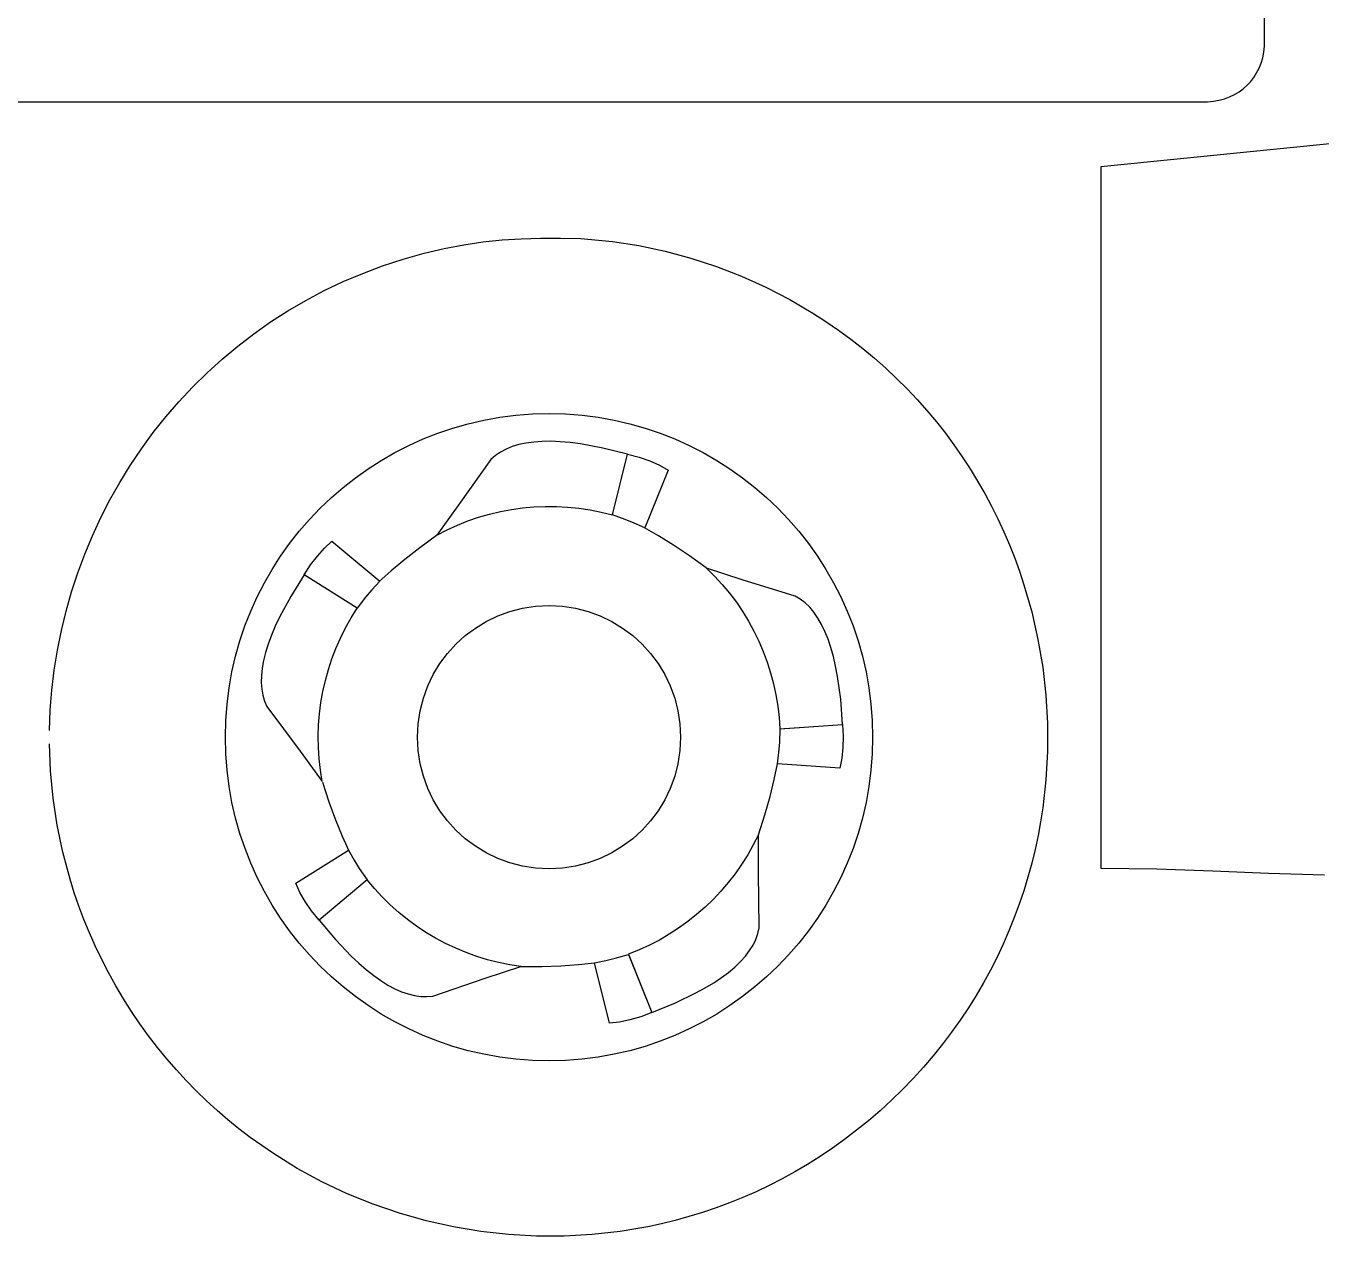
# Model space of a CAD drawing. Extents: x 279 to 859, y 491 to 871.
# Drawn here: x 608.78 to 657.43, y 568.16 to 613.61 of the extents above; entities that cross this region are included whole.
import ezdxf

# ---------------------------------------------------------------- set-up
doc = ezdxf.new("R2010")
doc.units = 0
doc.layers.get('0').update_dxf_attribs({"linetype": 'CONTINUOUS'})

msp = doc.modelspace()

# ---------------------------------------------------------------- linework, layer by layer
at = {"color": 3}
for p, q in [((655.308806, 612.853591), (655.305906, 631.098291)), ((655.2366, 612.416457), (655.280959, 612.629807)), ((655.280959, 612.629807), (655.308806, 612.853591)), ((655.009413, 611.843194), (655.100331, 612.022733)), ((655.100331, 612.022733), (655.176226, 612.21396)), ((655.176226, 612.21396), (655.2366, 612.416457)), ((654.784492, 611.520849), (654.903968, 611.67576)), ((654.903968, 611.67576), (655.009413, 611.843194)), ((654.176204, 611.034787), (654.346841, 611.13543)), ((654.346841, 611.13543), (654.505432, 611.250267)), ((654.505432, 611.250267), (654.651481, 611.378879)), ((654.651481, 611.378879), (654.784492, 611.520849)), ((572.383806, 610.759091), (653.159706, 610.759091)), ((653.159706, 610.759091), (653.383127, 610.782502)), ((653.383127, 610.782502), (653.596983, 610.822195)), ((653.596983, 610.822195), (653.800779, 610.877752)), ((653.800779, 610.877752), (653.994018, 610.948755)), ((653.994018, 610.948755), (654.176204, 611.034787)), ((664.109344, 609.817439), (649.160544, 608.321639)), ((649.160544, 608.321639), (649.160544, 581.977239)), ((623.736725, 605.07207), (624.492699, 605.250111)), ((624.492699, 605.250111), (625.227031, 605.390486)), ((625.227031, 605.390486), (625.947722, 605.496459)), ((625.947722, 605.496459), (626.662775, 605.571295)), ((626.662775, 605.571295), (627.380189, 605.61826)), ((627.380189, 605.61826), (628.107968, 605.640617)), ((628.107968, 605.640617), (628.854113, 605.641632)), ((628.854113, 605.641632), (629.626625, 605.62457)), ((629.626625, 605.62457), (630.810725, 605.51177)), ((630.810725, 605.51177), (631.803771, 605.357851)), ((631.803771, 605.357851), (632.78821, 605.149761)), ((622.179992, 604.599776), (622.949204, 604.851378)), ((622.949204, 604.851378), (623.736725, 605.07207)), ((632.78821, 605.149761), (633.760891, 604.88865)), ((633.760891, 604.88865), (634.718662, 604.57567)), ((620.698152, 604.007449), (621.429504, 604.318166)), ((621.429504, 604.318166), (622.179992, 604.599776)), ((634.718662, 604.57567), (635.658372, 604.211972)), ((619.986351, 603.668525), (620.698152, 604.007449)), ((635.658372, 604.211972), (636.57687, 603.798705)), ((636.57687, 603.798705), (637.471004, 603.337021)), ((618.623054, 602.909666), (619.294514, 603.302298)), ((619.294514, 603.302298), (619.986351, 603.668525)), ((637.471004, 603.337021), (638.337625, 602.82807)), ((617.972385, 602.491533), (618.623054, 602.909666)), ((638.337625, 602.82807), (638.828593, 602.511066)), ((617.342922, 602.048798), (617.972385, 602.491533)), ((638.828593, 602.511066), (639.305815, 602.182116)), ((616.735077, 601.582363), (617.342922, 602.048798)), ((639.305815, 602.182116), (639.769264, 601.841568)), ((639.769264, 601.841568), (640.21891, 601.489767)), ((616.149264, 601.09313), (616.735077, 601.582363)), ((640.21891, 601.489767), (640.654726, 601.127059)), ((615.585897, 600.581999), (616.149264, 601.09313)), ((640.654726, 601.127059), (641.076682, 600.753789)), ((615.04539, 600.049871), (615.585897, 600.581999)), ((641.076682, 600.753789), (641.48475, 600.370304)), ((641.48475, 600.370304), (641.878902, 599.97695)), ((614.528156, 599.497648), (615.04539, 600.049871)), ((641.878902, 599.97695), (642.259109, 599.574071)), ((614.034609, 598.926231), (614.528156, 599.497648)), ((642.259109, 599.574071), (642.625343, 599.162015)), ((613.565162, 598.33652), (614.034609, 598.926231)), ((642.625343, 599.162015), (642.977575, 598.741127)), ((642.977575, 598.741127), (643.315777, 598.311753)), ((613.120229, 597.729418), (613.565162, 598.33652)), ((643.315777, 598.311753), (643.639921, 597.874238)), ((612.700225, 597.105826), (613.120229, 597.729418)), ((643.639921, 597.874238), (643.949977, 597.428929)), ((643.949977, 597.428929), (644.245917, 596.976172)), ((612.305561, 596.466644), (612.700225, 597.105826)), ((644.245917, 596.976172), (644.527714, 596.516311)), ((611.936653, 595.812774), (612.305561, 596.466644)), ((644.527714, 596.516311), (644.795337, 596.049693)), ((644.795337, 596.049693), (645.04876, 595.576665)), ((611.593914, 595.145116), (611.936653, 595.812774)), ((645.04876, 595.576665), (645.287953, 595.097571)), ((611.277757, 594.464573), (611.593914, 595.145116)), ((645.287953, 595.097571), (645.512888, 594.612758)), ((645.512888, 594.612758), (645.723536, 594.122571)), ((610.988596, 593.772045), (611.277757, 594.464573)), ((645.723536, 594.122571), (645.91987, 593.627356)), ((610.726845, 593.068433), (610.988596, 593.772045)), ((645.91987, 593.627356), (646.10186, 593.12746)), ((610.492917, 592.354639), (610.726845, 593.068433)), ((646.10186, 593.12746), (646.269477, 592.623227)), ((646.269477, 592.623227), (646.561483, 591.603137)), ((610.287226, 591.631563), (610.492917, 592.354639)), ((610.110186, 590.900108), (610.287226, 591.631563)), ((646.561483, 591.603137), (646.79566, 590.569853)), ((609.962211, 590.161174), (610.110186, 590.900108)), ((609.843713, 589.415661), (609.962211, 590.161174)), ((646.79566, 590.569853), (646.971779, 589.526142)), ((609.755107, 588.664473), (609.843713, 589.415661)), ((646.971779, 589.526142), (647.089612, 588.47477)), ((609.696806, 587.908509), (609.755107, 588.664473)), ((647.089612, 588.47477), (647.148932, 587.418505)), ((609.669225, 587.14867), (609.696806, 587.908509)), ((647.148932, 587.418505), (647.149512, 586.360113)), ((609.707186, 585.631036), (609.668025, 586.64867)), ((647.149512, 586.360113), (647.091122, 585.30236)), ((609.80297, 584.611299), (609.707186, 585.631036)), ((647.091122, 585.30236), (646.973536, 584.248014)), ((609.956346, 583.591585), (609.80297, 584.611299)), ((646.973536, 584.248014), (646.892473, 583.722983)), ((610.168287, 582.57402), (609.956346, 583.591585)), ((646.892473, 583.722983), (646.796525, 583.199841)), ((646.796525, 583.199841), (646.685664, 582.678934)), ((610.439764, 581.560731), (610.168287, 582.57402)), ((646.685664, 582.678934), (646.559862, 582.160608)), ((646.559862, 582.160608), (646.419089, 581.645209)), ((649.160544, 581.977239), (651.262813, 581.948292)), ((651.262813, 581.948292), (653.360919, 581.879014)), ((653.360919, 581.879014), (655.458688, 581.795749)), ((610.598132, 581.056354), (610.439764, 581.560731)), ((646.419089, 581.645209), (646.263318, 581.133082)), ((655.458688, 581.795749), (657.559944, 581.724839)), ((610.771748, 580.553842), (610.598132, 581.056354)), ((646.263318, 581.133082), (646.09252, 580.624574)), ((610.960734, 580.053463), (610.771748, 580.553842)), ((646.09252, 580.624574), (645.906667, 580.12003)), ((611.165211, 579.55548), (610.960734, 580.053463)), ((645.906667, 580.12003), (645.705729, 579.619796)), ((611.385301, 579.060161), (611.165211, 579.55548)), ((645.705729, 579.619796), (645.489679, 579.124218)), ((611.621125, 578.56777), (611.385301, 579.060161)), ((645.489679, 579.124218), (645.258489, 578.633641)), ((611.884672, 578.056266), (611.621125, 578.56777)), ((645.258489, 578.633641), (645.012128, 578.148413)), ((612.161147, 577.556823), (611.884672, 578.056266)), ((645.012128, 578.148413), (644.75057, 577.668877)), ((612.450222, 577.069509), (612.161147, 577.556823)), ((644.75057, 577.668877), (644.473786, 577.195382)), ((612.751568, 576.594387), (612.450222, 577.069509)), ((644.473786, 577.195382), (644.181746, 576.728271)), ((613.064857, 576.131523), (612.751568, 576.594387)), ((644.181746, 576.728271), (643.874424, 576.267891)), ((613.38976, 575.680983), (613.064857, 576.131523)), ((643.874424, 576.267891), (643.551789, 575.814588)), ((613.725948, 575.242832), (613.38976, 575.680983)), ((643.551789, 575.814588), (643.213814, 575.368708)), ((614.073093, 574.817134), (613.725948, 575.242832)), ((643.213814, 575.368708), (642.860471, 574.930596)), ((614.430867, 574.403956), (614.073093, 574.817134)), ((642.860471, 574.930596), (642.49173, 574.500599)), ((614.79894, 574.003362), (614.430867, 574.403956)), ((642.107563, 574.079062), (641.707943, 573.666331)), ((642.49173, 574.500599), (642.107563, 574.079062)), ((615.176984, 573.615418), (614.79894, 574.003362)), ((615.564671, 573.240189), (615.176984, 573.615418)), ((641.707943, 573.666331), (641.292839, 573.262752)), ((615.961673, 572.877741), (615.564671, 573.240189)), ((641.292839, 573.262752), (640.862225, 572.86867)), ((616.367659, 572.528138), (615.961673, 572.877741)), ((640.862225, 572.86867), (640.425883, 572.49277)), ((616.782303, 572.191446), (616.367659, 572.528138)), ((617.205275, 571.86773), (616.782303, 572.191446)), ((639.982098, 572.132979), (639.531199, 571.789232)), ((640.425883, 572.49277), (639.982098, 572.132979)), ((617.636246, 571.557055), (617.205275, 571.86773)), ((639.531199, 571.789232), (639.073515, 571.461464)), ((618.074889, 571.259488), (617.636246, 571.557055)), ((618.973875, 570.703933), (618.074889, 571.259488)), ((639.073515, 571.461464), (638.609374, 571.149609)), ((619.899602, 570.201589), (618.973875, 570.703933)), ((638.139104, 570.853602), (637.663034, 570.573379)), ((638.609374, 571.149609), (638.139104, 570.853602)), ((620.849443, 569.752977), (619.899602, 570.201589)), ((637.181493, 570.308872), (636.694809, 570.060018)), ((637.663034, 570.573379), (637.181493, 570.308872)), ((621.82077, 569.358619), (620.849443, 569.752977)), ((636.203311, 569.826752), (635.707328, 569.609007)), ((636.694809, 570.060018), (636.203311, 569.826752)), ((622.810953, 569.019039), (621.82077, 569.358619)), ((634.703218, 569.219821), (634.195749, 569.048249)), ((635.207187, 569.406718), (634.703218, 569.219821)), ((635.707328, 569.609007), (635.207187, 569.406718)), ((623.817364, 568.734756), (622.810953, 569.019039)), ((624.837375, 568.506295), (623.817364, 568.734756)), ((633.171625, 568.750824), (632.655627, 568.624838)), ((633.685108, 568.891939), (633.171625, 568.750824)), ((634.195749, 569.048249), (633.685108, 568.891939)), ((625.868356, 568.334177), (624.837375, 568.506295)), ((626.907681, 568.218925), (625.868356, 568.334177)), ((631.095834, 568.337011), (630.049424, 568.219581)), ((631.617403, 568.417998), (631.095834, 568.337011)), ((632.137443, 568.513918), (631.617403, 568.417998)), ((632.655627, 568.624838), (632.137443, 568.513918)), ((627.952719, 568.16106), (626.907681, 568.218925)), ((629.000843, 568.161104), (627.952719, 568.16106)), ((630.049424, 568.219581), (629.000843, 568.161104))]:
    msp.add_line(p, q, dxfattribs=at)
at = {"color": 1}
for p, q in [((625.97824, 598.80739), (626.576914, 598.914299)), ((626.576914, 598.914299), (627.185329, 598.991607)), ((627.185329, 598.991607), (627.80272, 599.038552)), ((627.80272, 599.038552), (628.428325, 599.05437)), ((628.428325, 599.05437), (629.05392, 599.038552)), ((629.05392, 599.038552), (629.671303, 598.991605)), ((629.671303, 598.991605), (630.27971, 598.914294)), ((630.27971, 598.914294), (630.878377, 598.807382)), ((624.2483, 598.316706), (624.813169, 598.507831)), ((624.813169, 598.507831), (625.39007, 598.671647)), ((625.39007, 598.671647), (625.97824, 598.80739)), ((630.878377, 598.807382), (631.46654, 598.671634)), ((631.46654, 598.671634), (632.043435, 598.507814)), ((632.043435, 598.507814), (632.608299, 598.316684)), ((623.157715, 597.855588), (623.696228, 598.099038)), ((623.696228, 598.099038), (624.2483, 598.316706)), ((632.608299, 598.316684), (633.160367, 598.099009)), ((633.160367, 598.099009), (633.698876, 597.855554)), ((622.124426, 597.294401), (622.633526, 597.587121)), ((622.633526, 597.587121), (623.157715, 597.855588)), ((630.808525, 595.25087), (631.380325, 597.53247)), ((631.380325, 597.53247), (631.81227, 597.415834)), ((633.698876, 597.855554), (634.223061, 597.587081)), ((634.223061, 597.587081), (634.73216, 597.294355)), ((621.154543, 596.639256), (621.631177, 596.978192)), ((621.631177, 596.978192), (622.124426, 597.294401)), ((631.81227, 597.415834), (632.210437, 597.275658)), ((632.210437, 597.275658), (632.574723, 597.111988)), ((632.574723, 597.111988), (632.905025, 596.92487)), ((634.73216, 597.294355), (635.225408, 596.978139)), ((635.225408, 596.978139), (635.70204, 596.639198)), ((620.695289, 596.278359), (621.154543, 596.639256)), ((632.905025, 596.92487), (632.032925, 594.75637)), ((635.70204, 596.639198), (636.161295, 596.278294)), ((620.254178, 595.896263), (620.695289, 596.278359)), ((636.161295, 596.278294), (636.602407, 595.896193)), ((619.429442, 595.071532), (619.831975, 595.493733)), ((619.831975, 595.493733), (620.254178, 595.896263)), ((636.602407, 595.896193), (637.024612, 595.493658)), ((637.024612, 595.493658), (637.427147, 595.071452)), ((619.047345, 594.630424), (619.429442, 595.071532)), ((631.293715, 595.077811), (630.808525, 595.25087)), ((631.632975, 594.93567), (631.293715, 595.077811)), ((637.427147, 595.071452), (637.809248, 594.630341)), ((618.686446, 594.171172), (619.047345, 594.630424)), ((632.032925, 594.75637), (631.632975, 594.93567)), ((632.542653, 594.462144), (632.020925, 594.76177)), ((637.809248, 594.630341), (638.170152, 594.171086)), ((618.34751, 593.694541), (618.686446, 594.171172)), ((619.994935, 593.997384), (620.274925, 594.25367)), ((620.274925, 594.25367), (622.067925, 592.75397)), ((624.199325, 594.47707), (623.572853, 594.012241)), ((633.102125, 594.111508), (632.542653, 594.462144)), ((633.699396, 593.709853), (633.102125, 594.111508)), ((638.170152, 594.171086), (638.509093, 593.694453)), ((618.031301, 593.201295), (618.34751, 593.694541)), ((619.470395, 593.3662), (619.726712, 593.701583)), ((619.726712, 593.701583), (619.994935, 593.997384)), ((623.00655, 593.567708), (622.500434, 593.143481)), ((623.572853, 594.012241), (623.00655, 593.567708)), ((634.334525, 593.25717), (633.699396, 593.709853)), ((638.509093, 593.694453), (638.825309, 593.201206)), ((617.738582, 592.692196), (618.031301, 593.201295)), ((619.226125, 592.99117), (619.470395, 593.3662)), ((622.500434, 593.143481), (622.054525, 592.73957)), ((638.825309, 593.201206), (639.118035, 592.692107)), ((617.470118, 592.168009), (617.738582, 592.692196)), ((621.219025, 591.74237), (619.226125, 592.99117)), ((622.067925, 592.75397), (621.77375, 592.42907)), ((639.118035, 592.692107), (639.386508, 592.167921)), ((617.226671, 591.629497), (617.470118, 592.168009)), ((621.533662, 592.150324), (621.219025, 591.74237)), ((621.77375, 592.42907), (621.533662, 592.150324)), ((639.386508, 592.167921), (639.629964, 591.629413)), ((617.009007, 591.077425), (617.226671, 591.629497)), ((639.629964, 591.629413), (639.847638, 591.077344)), ((616.817889, 590.512555), (617.009007, 591.077425)), ((639.847638, 591.077344), (640.038768, 590.512481)), ((616.654081, 589.935652), (616.817889, 590.512555)), ((640.038768, 590.512481), (640.202588, 589.935586)), ((616.518347, 589.34748), (616.654081, 589.935652)), ((640.202588, 589.935586), (640.338336, 589.347423)), ((616.41145, 588.748802), (616.518347, 589.34748)), ((640.338336, 589.347423), (640.445248, 588.748756)), ((616.334155, 588.140382), (616.41145, 588.748802)), ((640.445248, 588.748756), (640.522559, 588.140349)), ((616.287225, 587.522983), (616.334155, 588.140382)), ((640.522559, 588.140349), (640.569506, 587.522966)), ((616.271425, 586.89737), (616.287225, 587.522983)), ((637.093982, 586.700077), (637.108625, 587.21507)), ((637.108625, 587.21507), (639.455125, 587.37627)), ((639.455125, 587.37627), (639.477576, 586.92935)), ((640.569506, 587.522966), (640.585325, 586.89737)), ((616.287242, 586.271766), (616.271425, 586.89737)), ((639.477576, 586.92935), (639.467337, 586.507358)), ((640.585325, 586.89737), (640.569479, 586.271784)), ((616.334187, 585.654376), (616.287242, 586.271766)), ((637.016625, 585.89767), (637.063562, 586.33347)), ((637.063562, 586.33347), (637.093982, 586.700077)), ((639.467337, 586.507358), (639.424342, 586.110322)), ((640.569479, 586.271784), (640.52251, 585.654408)), ((636.891896, 585.309081), (637.016625, 585.89767)), ((639.348525, 585.73827), (637.016625, 585.89767)), ((639.424342, 586.110322), (639.348525, 585.73827)), ((616.411494, 585.045962), (616.334187, 585.654376)), ((636.730175, 584.668883), (636.891896, 585.309081)), ((640.52251, 585.654408), (640.445179, 585.046008)), ((616.5184, 584.44729), (616.411494, 585.045962)), ((619.914525, 585.21147), (620.16324, 584.472027)), ((640.445179, 585.046008), (640.33825, 584.447347)), ((616.654142, 583.859122), (616.5184, 584.44729)), ((620.16324, 584.472027), (620.411375, 583.796145)), ((636.531553, 583.977028), (636.730175, 584.668883)), ((640.33825, 584.447347), (640.202488, 583.859189)), ((616.817955, 583.282223), (616.654142, 583.859122)), ((636.296125, 583.23347), (636.531553, 583.977028)), ((640.202488, 583.859189), (640.038656, 583.282297)), ((620.411375, 583.796145), (620.658909, 583.183827)), ((617.009076, 582.717356), (616.817955, 583.282223)), ((620.658909, 583.183827), (620.905825, 582.63507)), ((640.038656, 583.282297), (639.847518, 582.717436)), ((617.226742, 582.165286), (617.009076, 582.717356)), ((618.912425, 581.41617), (620.892725, 582.65797)), ((620.892725, 582.65797), (621.110825, 582.277795)), ((639.847518, 582.717436), (639.629837, 582.16537)), ((617.470188, 581.626776), (617.226742, 582.165286)), ((621.110825, 582.277795), (621.301775, 581.963283)), ((621.301775, 581.963283), (621.592625, 581.53807)), ((639.629837, 582.16537), (639.386377, 581.626863)), ((617.738651, 581.102589), (617.470188, 581.626776)), ((619.069685, 581.070672), (618.912425, 581.41617)), ((621.592625, 581.53807), (619.789025, 580.02857)), ((639.386377, 581.626863), (639.117902, 581.102678)), ((618.031366, 580.593491), (617.738651, 581.102589)), ((619.268187, 580.724283), (619.069685, 581.070672)), ((639.117902, 581.102678), (638.825176, 580.593579)), ((618.347572, 580.100243), (618.031366, 580.593491)), ((619.507957, 580.376938), (619.268187, 580.724283)), ((638.825176, 580.593579), (638.508961, 580.100331)), ((618.686503, 579.623611), (618.347572, 580.100243)), ((619.789025, 580.02857), (619.507957, 580.376938)), ((638.508961, 580.100331), (638.170023, 579.623697)), ((619.047395, 579.164359), (618.686503, 579.623611)), ((638.170023, 579.623697), (637.809124, 579.164442)), ((619.429486, 578.723249), (619.047395, 579.164359)), ((637.809124, 579.164442), (637.427028, 578.723328)), ((619.832012, 578.301045), (619.429486, 578.723249)), ((630.131525, 578.42047), (630.560575, 578.510508)), ((630.560575, 578.510508), (630.918659, 578.594859)), ((630.918659, 578.594859), (631.412925, 578.73997)), ((631.412925, 578.73997), (632.291325, 576.55817)), ((637.427028, 578.723328), (637.0245, 578.30112)), ((620.254208, 577.898513), (619.832012, 578.301045)), ((627.374625, 578.28237), (628.154773, 578.290294)), ((628.154773, 578.290294), (628.874312, 578.315008)), ((628.874312, 578.315008), (629.533232, 578.357928)), ((629.533232, 578.357928), (630.131525, 578.42047)), ((630.700725, 576.15347), (630.131525, 578.42047)), ((637.0245, 578.30112), (636.602302, 577.898583)), ((620.695312, 577.516414), (620.254208, 577.898513)), ((621.154559, 577.155514), (620.695312, 577.516414)), ((636.161198, 577.516479), (635.701952, 577.155573)), ((636.602302, 577.898583), (636.161198, 577.516479)), ((621.631185, 576.816575), (621.154559, 577.155514)), ((635.701952, 577.155573), (635.225328, 576.816628)), ((622.124428, 576.500363), (621.631185, 576.816575)), ((632.291325, 576.55817), (631.873129, 576.398678)), ((635.225328, 576.816628), (634.73209, 576.500409)), ((622.633522, 576.20764), (622.124428, 576.500363)), ((623.157706, 575.93917), (622.633522, 576.20764)), ((631.077914, 576.196244), (630.700725, 576.15347)), ((631.468687, 576.278008), (631.077914, 576.196244)), ((631.873129, 576.398678), (631.468687, 576.278008)), ((634.223001, 576.20768), (633.698824, 575.939204)), ((634.73209, 576.500409), (634.223001, 576.20768)), ((623.696214, 575.695717), (623.157706, 575.93917)), ((624.248283, 575.478046), (623.696214, 575.695717)), ((633.160325, 575.695745), (632.608265, 575.478068)), ((633.698824, 575.939204), (633.160325, 575.695745)), ((624.813149, 575.286919), (624.248283, 575.478046)), ((625.390049, 575.1231), (624.813149, 575.286919)), ((625.978219, 574.987354), (625.390049, 575.1231)), ((631.466521, 575.123113), (630.878364, 574.987363)), ((632.043409, 575.286936), (631.466521, 575.123113)), ((632.608265, 575.478068), (632.043409, 575.286936)), ((626.576896, 574.880445), (625.978219, 574.987354)), ((627.185314, 574.803135), (626.576896, 574.880445)), ((627.802712, 574.756189), (627.185314, 574.803135)), ((628.428325, 574.74037), (627.802712, 574.756189)), ((629.053919, 574.756189), (628.428325, 574.74037)), ((629.6713, 574.803137), (629.053919, 574.756189)), ((630.279703, 574.880449), (629.6713, 574.803137)), ((630.878364, 574.987363), (630.279703, 574.880449))]:
    msp.add_line(p, q, dxfattribs=at)
at = {"color": 5}
for p, q in [((627.562237, 597.944037), (627.292269, 597.886474)), ((627.852539, 597.983653), (627.562237, 597.944037)), ((628.163175, 598.00532), (627.852539, 597.983653)), ((628.494145, 598.00904), (628.163175, 598.00532)), ((628.84545, 597.99481), (628.494145, 598.00904)), ((629.21709, 597.962631), (628.84545, 597.99481)), ((629.609065, 597.912502), (629.21709, 597.962631)), ((630.454023, 597.75839), (629.609065, 597.912502)), ((626.415728, 597.476761), (626.247425, 597.32947)), ((626.604364, 597.606107), (626.415728, 597.476761)), ((626.813333, 597.717508), (626.604364, 597.606107)), ((627.042634, 597.810964), (626.813333, 597.717508)), ((627.292269, 597.886474), (627.042634, 597.810964)), ((631.380325, 597.53247), (630.454023, 597.75839)), ((630.807225, 595.24537), (631.380325, 597.53247)), ((626.247425, 597.32947), (625.04545, 595.630945)), ((625.04545, 595.630945), (624.216825, 594.48637)), ((627.019518, 595.449091), (627.437962, 595.50742)), ((627.437962, 595.50742), (627.85872, 595.545701)), ((627.85872, 595.545701), (628.28106, 595.563851)), ((628.28106, 595.563851), (628.704247, 595.561787)), ((628.704247, 595.561787), (629.127548, 595.539427)), ((629.127548, 595.539427), (629.55023, 595.496687)), ((629.55023, 595.496687), (629.971559, 595.433487)), ((624.987686, 594.85961), (625.383556, 595.016942)), ((625.383556, 595.016942), (625.785407, 595.154639)), ((625.785407, 595.154639), (626.192507, 595.272618)), ((626.192507, 595.272618), (626.604122, 595.370796)), ((626.604122, 595.370796), (627.019518, 595.449091)), ((629.971559, 595.433487), (630.390801, 595.349742)), ((630.390801, 595.349742), (630.807225, 595.24537)), ((624.216825, 594.48637), (624.598531, 594.682725)), ((624.598531, 594.682725), (624.987686, 594.85961)), ((635.689087, 592.81357), (634.344625, 593.24797)), ((634.344625, 593.24797), (634.649247, 592.945539)), ((619.226125, 592.99117), (618.724936, 592.18006)), ((621.223925, 591.73937), (619.226125, 592.99117)), ((634.649247, 592.945539), (634.937672, 592.630029)), ((634.937672, 592.630029), (635.209592, 592.30211)), ((637.675925, 592.19527), (635.689087, 592.81357)), ((618.724936, 592.18006), (618.317193, 591.424105)), ((635.209592, 592.30211), (635.464701, 591.962452)), ((637.868038, 592.080717), (637.675925, 592.19527)), ((638.049356, 591.941282), (637.868038, 592.080717)), ((620.995988, 591.375598), (621.223925, 591.73937)), ((626.504556, 591.451314), (626.95864, 591.617495)), ((626.95864, 591.617495), (627.432287, 591.73927)), ((627.432287, 591.73927), (627.92301, 591.814157)), ((627.92301, 591.814157), (628.428325, 591.83967)), ((628.428325, 591.83967), (628.933604, 591.814153)), ((628.933604, 591.814153), (629.424297, 591.739258)), ((629.424297, 591.739258), (629.897918, 591.617469)), ((629.897918, 591.617469), (630.351982, 591.451272)), ((635.464701, 591.962452), (635.702692, 591.611724)), ((635.702692, 591.611724), (635.923258, 591.250596)), ((638.21988, 591.776965), (638.049356, 591.941282)), ((638.37961, 591.587764), (638.21988, 591.776965)), ((638.52855, 591.37368), (638.37961, 591.587764)), ((618.317193, 591.424105), (618.148362, 591.066811)), ((620.786801, 591.002773), (620.995988, 591.375598)), ((625.665015, 590.995667), (626.072519, 591.24321)), ((626.072519, 591.24321), (626.504556, 591.451314)), ((630.351982, 591.451272), (630.784004, 591.24315)), ((630.784004, 591.24315), (631.191499, 590.995588)), ((635.923258, 591.250596), (636.126092, 590.879738)), ((638.6667, 591.134712), (638.52855, 591.37368)), ((638.794062, 590.870859), (638.6667, 591.134712)), ((618.002891, 590.723307), (617.880779, 590.393594)), ((618.148362, 591.066811), (618.002891, 590.723307)), ((620.425264, 590.232856), (620.59651, 590.621619)), ((620.59651, 590.621619), (620.786801, 591.002773)), ((624.93355, 590.392195), (625.28453, 590.711168)), ((625.28453, 590.711168), (625.665015, 590.995667)), ((631.191499, 590.995588), (631.57198, 590.711071)), ((631.57198, 590.711071), (631.922962, 590.392083)), ((636.126092, 590.879738), (636.310887, 590.49982)), ((638.910637, 590.58212), (638.794062, 590.870859)), ((617.880779, 590.393594), (617.782025, 590.07767)), ((620.273208, 589.837207), (620.425264, 590.232856)), ((624.614559, 590.041233), (624.93355, 590.392195)), ((631.922962, 590.392083), (632.241961, 590.041108)), ((636.310887, 590.49982), (636.477336, 590.111512)), ((639.016428, 590.268496), (638.910637, 590.58212)), ((639.111435, 589.929985), (639.016428, 590.268496)), ((617.706628, 589.775538), (617.654589, 589.487196)), ((617.782025, 590.07767), (617.706628, 589.775538)), ((620.140492, 589.435393), (620.273208, 589.837207)), ((624.082489, 589.253272), (624.330043, 589.660764)), ((624.330043, 589.660764), (624.614559, 590.041233)), ((632.241961, 590.041108), (632.52649, 589.660632)), ((632.52649, 589.660632), (632.774064, 589.253139)), ((636.477336, 590.111512), (636.625133, 589.715482)), ((636.625133, 589.715482), (636.753971, 589.312401)), ((639.195661, 589.566587), (639.111435, 589.929985)), ((617.625907, 589.212645), (617.620581, 588.951886)), ((617.654589, 589.487196), (617.625907, 589.212645)), ((620.02726, 589.028136), (620.140492, 589.435393)), ((623.874381, 588.821239), (624.082489, 589.253272)), ((632.774064, 589.253139), (632.982198, 588.821113)), ((636.753971, 589.312401), (636.863542, 588.902939)), ((639.269107, 589.178302), (639.195661, 589.566587)), ((639.383666, 588.327065), (639.269107, 589.178302)), ((617.620581, 588.951886), (617.63861, 588.704919)), ((617.63861, 588.704919), (617.679994, 588.471743)), ((619.933662, 588.616158), (620.02726, 589.028136)), ((623.708205, 588.367149), (623.874381, 588.821239)), ((632.982198, 588.821113), (633.148407, 588.367038)), ((636.863542, 588.902939), (636.95354, 588.487765)), ((617.679994, 588.471743), (617.744732, 588.252361)), ((617.744732, 588.252361), (617.832825, 588.04677)), ((619.805953, 587.780924), (619.859844, 588.20018)), ((619.859844, 588.20018), (619.933662, 588.616158)), ((623.586446, 587.893486), (623.708205, 588.367149)), ((633.148407, 588.367038), (633.270204, 587.8934)), ((636.95354, 588.487765), (637.023657, 588.067549)), ((639.455125, 587.37627), (639.383666, 588.327065)), ((617.832825, 588.04677), (619.076687, 586.378845)), ((619.772136, 587.359112), (619.805953, 587.780924)), ((623.511591, 587.402732), (623.586446, 587.893486)), ((633.270204, 587.8934), (633.345105, 587.402682)), ((637.023657, 588.067549), (637.073588, 587.642961)), ((619.758542, 586.935466), (619.772136, 587.359112)), ((623.486125, 586.89737), (623.511591, 587.402732)), ((633.345105, 587.402682), (633.370625, 586.89737)), ((637.073588, 587.642961), (637.103025, 587.21467)), ((637.103025, 587.21467), (639.455125, 587.37627)), ((619.765316, 586.510707), (619.758542, 586.935466)), ((623.511638, 586.392058), (623.486125, 586.89737)), ((633.370625, 586.89737), (633.345093, 586.392058)), ((619.076687, 586.378845), (619.909325, 585.23697)), ((619.792606, 586.085557), (619.765316, 586.510707)), ((623.586524, 585.901341), (623.511638, 586.392058)), ((633.345093, 586.392058), (633.270192, 585.901341)), ((619.84056, 585.660737), (619.792606, 586.085557)), ((623.708299, 585.427703), (623.586524, 585.901341)), ((633.270192, 585.901341), (633.148404, 585.427703)), ((619.909325, 585.23697), (619.84056, 585.660737)), ((623.874479, 584.973628), (623.708299, 585.427703)), ((633.148404, 585.427703), (632.982212, 584.973628)), ((624.082581, 584.541602), (623.874479, 584.973628)), ((632.982212, 584.973628), (632.7741, 584.541602)), ((624.330122, 584.134108), (624.082581, 584.541602)), ((632.7741, 584.541602), (632.526551, 584.134108)), ((624.614619, 583.753632), (624.330122, 584.134108)), ((632.526551, 584.134108), (632.242048, 583.753632)), ((624.933587, 583.402658), (624.614619, 583.753632)), ((625.284544, 583.08367), (624.933587, 583.402658)), ((631.923075, 583.402658), (631.572113, 583.08367)), ((632.242048, 583.753632), (631.923075, 583.402658)), ((625.665006, 582.799153), (625.284544, 583.08367)), ((631.572113, 583.08367), (631.191648, 582.799153)), ((636.102846, 582.849946), (635.891921, 582.478093)), ((636.296325, 583.23317), (636.102846, 582.849946)), ((636.2986, 581.820033), (636.296325, 583.23317)), ((626.072491, 582.551591), (625.665006, 582.799153)), ((626.504514, 582.343469), (626.072491, 582.551591)), ((626.958592, 582.177271), (626.504514, 582.343469)), ((630.352137, 582.343469), (629.898058, 582.177271)), ((630.784161, 582.551591), (630.352137, 582.343469)), ((631.191648, 582.799153), (630.784161, 582.551591)), ((635.891921, 582.478093), (635.664093, 582.118111)), ((627.432242, 582.055483), (626.958592, 582.177271)), ((627.922981, 581.980588), (627.432242, 582.055483)), ((628.428325, 581.95507), (627.922981, 581.980588)), ((628.933668, 581.980588), (628.428325, 581.95507)), ((629.424407, 582.055483), (628.933668, 581.980588)), ((629.898058, 582.177271), (629.424407, 582.055483)), ((635.664093, 582.118111), (635.419903, 581.770497)), ((621.597025, 581.54177), (619.789025, 580.02857)), ((621.872546, 581.212573), (621.597025, 581.54177)), ((635.159894, 581.435751), (634.884608, 581.114372)), ((635.419903, 581.770497), (635.159894, 581.435751)), ((636.324725, 579.73947), (636.2986, 581.820033)), ((622.162471, 580.898423), (621.872546, 581.212573)), ((622.466159, 580.599681), (622.162471, 580.898423)), ((634.884608, 581.114372), (634.594587, 580.806858)), ((622.782968, 580.316706), (622.466159, 580.599681)), ((634.290375, 580.513708), (633.972512, 580.235421)), ((634.594587, 580.806858), (634.290375, 580.513708)), ((619.789025, 580.02857), (620.405527, 579.301414)), ((623.112258, 580.049861), (622.782968, 580.316706)), ((623.453387, 579.799506), (623.112258, 580.049861)), ((633.641541, 579.972496), (633.298005, 579.725431)), ((633.972512, 580.235421), (633.641541, 579.972496)), ((623.805715, 579.566001), (623.453387, 579.799506)), ((624.1686, 579.349708), (623.805715, 579.566001)), ((632.942446, 579.494725), (632.575407, 579.280877)), ((633.298005, 579.725431), (632.942446, 579.494725)), ((636.1985, 579.305854), (636.275112, 579.521379)), ((636.275112, 579.521379), (636.324725, 579.73947)), ((620.405527, 579.301414), (620.998479, 578.680102)), ((624.541401, 579.150987), (624.1686, 579.349708)), ((624.923478, 578.970199), (624.541401, 579.150987)), ((625.314189, 578.807705), (624.923478, 578.970199)), ((632.197428, 579.084387), (631.809053, 578.905751)), ((632.575407, 579.280877), (632.197428, 579.084387)), ((635.964281, 578.882505), (636.09489, 579.092896)), ((636.09489, 579.092896), (636.1985, 579.305854)), ((620.998479, 578.680102), (621.28612, 578.40914)), ((625.712893, 578.663866), (625.314189, 578.807705)), ((626.11895, 578.539042), (625.712893, 578.663866)), ((626.531718, 578.433594), (626.11895, 578.539042)), ((631.809053, 578.905751), (631.410825, 578.74547)), ((631.410825, 578.74547), (632.291325, 576.55817)), ((635.410471, 578.266739), (635.622071, 578.469426)), ((635.622071, 578.469426), (635.806674, 578.674682)), ((635.806674, 578.674682), (635.964281, 578.882505)), ((621.28612, 578.40914), (621.567869, 578.164642)), ((621.567869, 578.164642), (621.843725, 577.94661)), ((626.031575, 577.843245), (627.374825, 578.28227)), ((626.950557, 578.347883), (626.531718, 578.433594)), ((627.374825, 578.28227), (626.950557, 578.347883)), ((634.906283, 577.86907), (635.171875, 578.06662)), ((635.171875, 578.06662), (635.410471, 578.266739)), ((621.843725, 577.94661), (622.113687, 577.755045)), ((622.113687, 577.755045), (622.377753, 577.589948)), ((622.377753, 577.589948), (622.635922, 577.45132)), ((624.061025, 577.17547), (626.031575, 577.843245)), ((633.947543, 577.291836), (634.294117, 577.481678)), ((634.294117, 577.481678), (634.613697, 577.67409)), ((634.613697, 577.67409), (634.906283, 577.86907)), ((622.635922, 577.45132), (622.888193, 577.339163)), ((622.888193, 577.339163), (623.134564, 577.253477)), ((623.134564, 577.253477), (623.375034, 577.194263)), ((623.375034, 577.194263), (623.609601, 577.161524)), ((623.609601, 577.161524), (623.838265, 577.155259)), ((623.838265, 577.155259), (624.061025, 577.17547)), ((633.173418, 576.919862), (633.947543, 577.291836)), ((632.291325, 576.55817), (633.173418, 576.919862))]:
    msp.add_line(p, q, dxfattribs=at)

doc.saveas('drawing.dxf')
